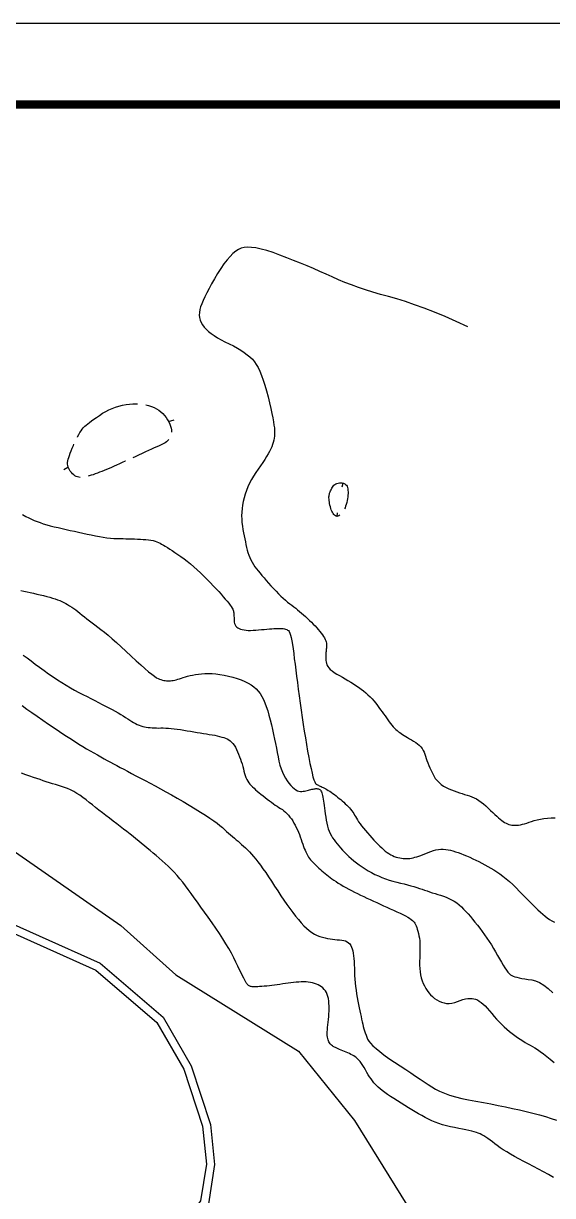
# Model space of a CAD drawing. Header units: millimetres. Extents: x 2456 to 5353, y 685 to 1986.
# Drawn here: x 4546.4 to 4611.8, y 1147.7 to 1292.3 of the extents above; entities that cross this region are included whole.
import ezdxf

# ---------------------------------------------------------------- set-up
doc = ezdxf.new("R2010")
doc.units = ezdxf.units.MM
doc.linetypes.add('X11', pattern=[6, 5, -1])
doc.layers.add('0-剖面粗线TS', color=7, linetype='Continuous', lineweight=30)
for name, color, linetype in [('0-外框', 6, 'Continuous'), ('DSX', 8, 'Continuous'), ('图框', 7, 'Continuous')]:
    doc.layers.add(name, color=color, linetype=linetype)

msp = doc.modelspace()

# ---------------------------------------------------------------- linework, layer by layer
at = {"layer": '0-剖面粗线TS', "color": 252, "linetype": 'Continuous', "true_color": 0x939598, "flags": 128}
msp.add_lwpolyline([(4544.9418, 1190.4443), (4558.4885, 1181.0141), (4565.2595, 1174.9387), (4580.4051, 1165.5063), (4587.3366, 1156.9466), (4593.7657, 1146.5506), (4595.7148, 1138.0821), (4595.2765, 1131.1), (4590.9892, 1129.2538), (4581.9993, 1129.8289), (4574.1122, 1131.0053), (4568.1523, 1129.0735), (4562.4261, 1124.588), (4561.273, 1112.3393), (4563.8922, 1100.3205), (4574.9157, 1086.1141), (4586.7898, 1080.2545), (4601.7401, 1073.7544)], dxfattribs=at)
at = {"layer": '0-剖面粗线TS', "color": 252, "linetype": 'Continuous', "true_color": 0x939598, "elevation": -0.12, "flags": 128}
for points in [[(4540.8265, 1183.1177), (4555.9254, 1176.378), (4563.696, 1169.7023), (4567.1624, 1163.713), (4569.5303, 1156.4775), (4570.0529, 1151.5386), (4569.2751, 1146.6593), (4565.5756, 1141.6866), (4558.0346, 1136.4735), (4555.1108, 1133.6851), (4553.8587, 1131.4882), (4552.8312, 1127.711), (4552.7572, 1124.9709), (4554.0513, 1112.9057), (4559.44, 1096.3661), (4563.5898, 1089.4342), (4567.726, 1085.8338), (4579.1897, 1078.7514), (4586.0837, 1074.3754), (4591.6066, 1072.3125), (4600.0366, 1069.8842)], [(4540.4189, 1182.2045), (4555.3845, 1175.5244), (4562.9156, 1169.0545), (4566.2445, 1163.3026), (4568.547, 1156.2671), (4569.0445, 1151.5652), (4568.3262, 1147.0592), (4564.8715, 1142.4155), (4557.466, 1137.296)]]:
    msp.add_lwpolyline(points, dxfattribs=at)
at = {"layer": '0-外框', "color": 0}
msp.add_lwpolyline([(5302.1389, 698.3151), (5302.1389, 1292.3151), (4461.1389, 1292.3151), (4461.1389, 698.3151)], close=True, dxfattribs=at)
at = {"layer": 'DSX', "linetype": 'X11'}
msp.add_lwpolyline([(4601.2957, 1254.9017), (4599.8667, 1255.5459), (4598.4964, 1256.1387), (4597.1848, 1256.68), (4595.932, 1257.1699), (4594.7379, 1257.6085), (4593.6026, 1257.9956), (4592.526, 1258.3312), (4591.5081, 1258.6155), (4590.5347, 1258.8795), (4589.5916, 1259.1545), (4588.6786, 1259.4403), (4587.7958, 1259.7372), (4586.9432, 1260.0449), (4586.1208, 1260.3636), (4585.3286, 1260.6933), (4584.5667, 1261.0338), (4583.812, 1261.3789), (4583.0418, 1261.7218), (4582.256, 1262.0627), (4581.4547, 1262.4016), (4580.6379, 1262.7384), (4579.8055, 1263.0731), (4578.9576, 1263.4058), (4578.0941, 1263.7364), (4577.2572, 1264.0381), (4576.4889, 1264.2841), (4575.7894, 1264.4743), (4575.1585, 1264.6088), (4574.5963, 1264.6874), (4574.1028, 1264.7104), (4573.678, 1264.6775), (4573.3219, 1264.5889), (4572.9949, 1264.438), (4572.6576, 1264.2183), (4572.3099, 1263.9297), (4571.9518, 1263.5722), (4571.5833, 1263.1459), (4571.2045, 1262.6507), (4570.8153, 1262.0867), (4570.4157, 1261.4538), (4570.0288, 1260.806), (4569.6776, 1260.1971), (4569.3621, 1259.627), (4569.0822, 1259.0959), (4568.838, 1258.6038), (4568.6295, 1258.1505), (4568.4567, 1257.7362), (4568.3196, 1257.3607), (4568.2221, 1257.0101), (4568.1681, 1256.6702), (4568.1578, 1256.3409), (4568.1909, 1256.0223), (4568.2676, 1255.7144), (4568.3879, 1255.4172), (4568.5518, 1255.1307), (4568.7591, 1254.8548), (4569.0079, 1254.5856), (4569.296, 1254.319), (4569.6234, 1254.055), (4569.9901, 1253.7937), (4570.396, 1253.5349), (4570.8413, 1253.2788), (4571.3258, 1253.0252), (4571.8496, 1252.7743), (4572.3738, 1252.5215), (4572.8593, 1252.2625), (4573.3062, 1251.9971), (4573.7145, 1251.7254), (4574.0842, 1251.4475), (4574.4153, 1251.1632), (4574.7078, 1250.8727), (4574.9617, 1250.5758), (4575.1932, 1250.2456), (4575.4186, 1249.8548), (4575.6378, 1249.4035), (4575.851, 1248.8916), (4576.058, 1248.3192), (4576.2589, 1247.6864), (4576.4537, 1246.9929), (4576.6423, 1246.239), (4576.8174, 1245.4886), (4576.9714, 1244.806), (4577.1044, 1244.1912), (4577.2163, 1243.644), (4577.3071, 1243.1646), (4577.3769, 1242.753), (4577.4256, 1242.4091), (4577.4533, 1242.1329), (4577.4627, 1241.889), (4577.4567, 1241.6419), (4577.4351, 1241.3916), (4577.3981, 1241.1382), (4577.3456, 1240.8815), (4577.2776, 1240.6217), (4577.1942, 1240.3587), (4577.0953, 1240.0925), (4576.9758, 1239.8149), (4576.8307, 1239.5178), (4576.6599, 1239.201), (4576.4634, 1238.8646), (4576.2413, 1238.5086), (4575.9936, 1238.133), (4575.7202, 1237.7378), (4575.4211, 1237.323), (4575.1211, 1236.8965), (4574.845, 1236.466), (4574.5927, 1236.0316), (4574.3642, 1235.5933), (4574.1596, 1235.151), (4573.9788, 1234.7049), (4573.8218, 1234.2548), (4573.6887, 1233.8008), (4573.5795, 1233.3471), (4573.494, 1232.898), (4573.4325, 1232.4534), (4573.3947, 1232.0134), (4573.3809, 1231.578), (4573.3908, 1231.1472), (4573.4246, 1230.7209), (4573.4823, 1230.2993), (4573.5524, 1229.886), (4573.6238, 1229.4852), (4573.6963, 1229.0968), (4573.77, 1228.7208), (4573.8449, 1228.3572), (4573.921, 1228.0059), (4573.9983, 1227.6671), (4574.0767, 1227.3407), (4574.1636, 1227.0243), (4574.2663, 1226.7156), (4574.3848, 1226.4146), (4574.5191, 1226.1213), (4574.6692, 1225.8357), (4574.835, 1225.5577), (4575.0167, 1225.2875), (4575.2141, 1225.0249), (4575.4266, 1224.7607), (4575.6535, 1224.4855), (4575.8948, 1224.1994), (4576.1504, 1223.9022), (4576.4204, 1223.5941), (4576.7048, 1223.275), (4577.0036, 1222.9449), (4577.3167, 1222.6039), (4577.6322, 1222.2682), (4577.938, 1221.9542), (4578.2341, 1221.662), (4578.5204, 1221.3916), (4578.7971, 1221.1428), (4579.0641, 1220.9159), (4579.3214, 1220.7106), (4579.569, 1220.5271), (4579.8121, 1220.3506), (4580.0559, 1220.1663), (4580.3005, 1219.9743), (4580.5458, 1219.7745), (4580.7918, 1219.5669), (4581.0386, 1219.3516), (4581.2861, 1219.1285), (4581.5344, 1218.8977), (4581.778, 1218.664), (4582.0116, 1218.4325), (4582.2351, 1218.2031), (4582.4487, 1217.9758), (4582.6522, 1217.7506), (4582.8456, 1217.5276), (4583.0291, 1217.3068), (4583.2025, 1217.088), (4583.3604, 1216.8766), (4583.497, 1216.6778), (4583.6124, 1216.4916), (4583.7067, 1216.3179), (4583.7798, 1216.1568), (4583.8317, 1216.0082), (4583.8624, 1215.8723), (4583.872, 1215.7488), (4583.8697, 1215.6297), (4583.865, 1215.5065), (4583.858, 1215.3792), (4583.8485, 1215.2478), (4583.8367, 1215.1124), (4583.8224, 1214.9728), (4583.8058, 1214.8293), (4583.7868, 1214.6816), (4583.7702, 1214.5299), (4583.7609, 1214.3742), (4583.7589, 1214.2144), (4583.7641, 1214.0506), (4583.7767, 1213.8828), (4583.7966, 1213.7109), (4583.8237, 1213.535), (4583.8581, 1213.3551), (4583.9165, 1213.1724), (4584.0153, 1212.9884), (4584.1547, 1212.8029), (4584.3345, 1212.6161), (4584.5548, 1212.4278), (4584.8157, 1212.2381), (4585.117, 1212.047), (4585.4589, 1211.8545), (4585.8174, 1211.6593), (4586.1685, 1211.4601), (4586.5124, 1211.257), (4586.849, 1211.05), (4587.1783, 1210.839), (4587.5003, 1210.624), (4587.815, 1210.4051), (4588.1224, 1210.1822), (4588.4197, 1209.9542), (4588.7043, 1209.7197), (4588.9761, 1209.4787), (4589.235, 1209.2314), (4589.4812, 1208.9776), (4589.7146, 1208.7174), (4589.9352, 1208.4508), (4590.1429, 1208.1777), (4590.3419, 1207.9044), (4590.5362, 1207.637), (4590.7256, 1207.3755), (4590.9103, 1207.12), (4591.0902, 1206.8705), (4591.2654, 1206.6268), (4591.4358, 1206.3892), (4591.6014, 1206.1574), (4591.7645, 1205.9362), (4591.9273, 1205.73), (4592.0898, 1205.5389), (4592.2521, 1205.3629), (4592.4141, 1205.202), (4592.5758, 1205.0562), (4592.7372, 1204.9255), (4592.8984, 1204.8098), (4593.0662, 1204.6988), (4593.2474, 1204.5821), (4593.4421, 1204.4597), (4593.6504, 1204.3315), (4593.8721, 1204.1976), (4594.1072, 1204.0579), (4594.3559, 1203.9126), (4594.618, 1203.7614), (4594.8748, 1203.6016), (4595.1073, 1203.4299), (4595.3157, 1203.2464), (4595.4998, 1203.0511), (4595.6597, 1202.844), (4595.7953, 1202.6251), (4595.9068, 1202.3944), (4595.994, 1202.1519), (4596.0743, 1201.8978), (4596.1651, 1201.6324), (4596.2662, 1201.3556), (4596.3777, 1201.0674), (4596.4996, 1200.7678), (4596.6319, 1200.4569), (4596.7746, 1200.1346), (4596.9277, 1199.801), (4597.0978, 1199.4743), (4597.2916, 1199.1731), (4597.5092, 1198.8972), (4597.7504, 1198.6468), (4598.0154, 1198.4217), (4598.304, 1198.222), (4598.6163, 1198.0477), (4598.9524, 1197.8988), (4599.2967, 1197.7657), (4599.634, 1197.6386), (4599.9641, 1197.5177), (4600.2872, 1197.403), (4600.6032, 1197.2943), (4600.912, 1197.1918), (4601.2138, 1197.0954), (4601.5085, 1197.0051), (4601.7996, 1196.9051), (4602.0907, 1196.7793), (4602.3817, 1196.6279), (4602.6728, 1196.4508), (4602.9638, 1196.248), (4603.2548, 1196.0196), (4603.5458, 1195.7654), (4603.8368, 1195.4856), (4604.1203, 1195.2039), (4604.3887, 1194.9441), (4604.6421, 1194.7061), (4604.8804, 1194.4901), (4605.1038, 1194.2959), (4605.3121, 1194.1237), (4605.5053, 1193.9733), (4605.6836, 1193.8449), (4605.8558, 1193.7347), (4606.0308, 1193.6394), (4606.2088, 1193.5587), (4606.3897, 1193.4929), (4606.5735, 1193.4418), (4606.7602, 1193.4055), (4606.9498, 1193.3839), (4607.1423, 1193.3771), (4607.3438, 1193.3852), (4607.5607, 1193.4085), (4607.7928, 1193.4468), (4608.0402, 1193.5002), (4608.3029, 1193.5687), (4608.5808, 1193.6523), (4608.874, 1193.751), (4609.1825, 1193.8648), (4609.5133, 1193.9779), (4609.8731, 1194.0747), (4610.2622, 1194.155), (4610.6804, 1194.219), (4611.1277, 1194.2666), (4611.6042, 1194.2978), (4612.1099, 1194.3127)], dxfattribs=at)
at = {"layer": 'DSX', "linetype": 'X11', "flags": 128}
for points in [[(4555.8399, 1243.9618), (4556.2215, 1244.2109), (4556.6108, 1244.4362), (4557.008, 1244.6376), (4557.4129, 1244.8152), (4557.8256, 1244.9689), (4558.2461, 1245.0988), (4558.6743, 1245.2049), (4559.1104, 1245.2871), (4559.5443, 1245.3451), (4559.9659, 1245.3784), (4560.3754, 1245.3871), (4560.7727, 1245.3712), (4561.1578, 1245.3306), (4561.5307, 1245.2655), (4561.8915, 1245.1757), (4562.24, 1245.0612), (4562.571, 1244.9248), (4562.879, 1244.7689), (4563.1641, 1244.5937), (4563.4262, 1244.3991), (4563.6653, 1244.1851), (4563.8816, 1243.9518), (4564.0748, 1243.699), (4564.2451, 1243.4269), (4564.3911, 1243.1506), (4564.5112, 1242.8855), (4564.6056, 1242.6316), (4564.6742, 1242.3888), (4564.717, 1242.1572), (4564.734, 1241.9368), (4564.7252, 1241.7275), (4564.6906, 1241.5293), (4564.63, 1241.3419), (4564.5429, 1241.1649), (4564.4294, 1240.9982), (4564.2895, 1240.8418), (4564.1231, 1240.6957), (4563.9304, 1240.56), (4563.7112, 1240.4346), (4563.4657, 1240.3196), (4563.1954, 1240.2038), (4562.902, 1240.0762), (4562.5857, 1239.9367), (4562.2464, 1239.7853), (4561.884, 1239.6222), (4561.4986, 1239.4472), (4561.0901, 1239.2603), (4560.6587, 1239.0616), (4560.2238, 1238.8609), (4559.8049, 1238.6681), (4559.4021, 1238.483), (4559.0153, 1238.3058), (4558.6447, 1238.1364), (4558.29, 1237.9748), (4557.9515, 1237.8211), (4557.629, 1237.6751), (4557.3176, 1237.5361), (4557.0123, 1237.403), (4556.7132, 1237.2758), (4556.4203, 1237.1546), (4556.1334, 1237.0393), (4555.8527, 1236.93), (4555.5782, 1236.8266), (4555.3098, 1236.7292), (4555.0509, 1236.6398), (4554.8048, 1236.5607), (4554.5715, 1236.4918), (4554.351, 1236.4332), (4554.1433, 1236.3849), (4553.9485, 1236.3468), (4553.7665, 1236.3189), (4553.5973, 1236.3013), (4553.4356, 1236.2997), (4553.2763, 1236.32), (4553.1193, 1236.3621), (4552.9646, 1236.4261), (4552.8123, 1236.5119), (4552.6623, 1236.6195), (4552.5146, 1236.749), (4552.3692, 1236.9004), (4552.2362, 1237.0647), (4552.1255, 1237.233), (4552.0372, 1237.4055), (4551.9712, 1237.5821), (4551.9275, 1237.7627), (4551.9062, 1237.9475), (4551.9072, 1238.1363), (4551.9306, 1238.3292), (4551.9742, 1238.5356), (4552.0359, 1238.7647), (4552.1158, 1239.0166), (4552.2138, 1239.2914), (4552.3299, 1239.5889), (4552.4642, 1239.9092), (4552.6165, 1240.2523), (4552.787, 1240.6182), (4552.9618, 1240.9781), (4553.127, 1241.3032), (4553.2827, 1241.5934), (4553.4287, 1241.8489), (4553.5652, 1242.0695), (4553.6921, 1242.2553), (4553.8095, 1242.4064), (4553.9173, 1242.5225), (4554.0375, 1242.6315), (4554.1919, 1242.7607), (4554.3808, 1242.9102), (4554.6039, 1243.0799), (4554.8614, 1243.27), (4555.1533, 1243.4803), (4555.4794, 1243.7109)], [(4584.6004, 1235.1101), (4584.6761, 1235.2291), (4584.767, 1235.3325), (4584.8731, 1235.4204), (4584.9943, 1235.4927), (4585.1307, 1235.5495), (4585.2823, 1235.5908), (4585.4491, 1235.6165), (4585.631, 1235.6268), (4585.8103, 1235.6175), (4585.9691, 1235.5847), (4586.1076, 1235.5285), (4586.2256, 1235.4488), (4586.3231, 1235.3457), (4586.4003, 1235.2191), (4586.457, 1235.069), (4586.4932, 1234.8954), (4586.514, 1234.7069), (4586.5241, 1234.512), (4586.5236, 1234.3107), (4586.5124, 1234.1029), (4586.4906, 1233.8888), (4586.4582, 1233.6682), (4586.4151, 1233.4412), (4586.3614, 1233.2077), (4586.2983, 1232.9779), (4586.2271, 1232.7616), (4586.1477, 1232.5589), (4586.0602, 1232.3698), (4585.9646, 1232.1942), (4585.8609, 1232.0323), (4585.749, 1231.8839), (4585.629, 1231.7491), (4585.5069, 1231.6368), (4585.3889, 1231.5561), (4585.2749, 1231.5068), (4585.165, 1231.4891), (4585.0592, 1231.5028), (4584.9574, 1231.5481), (4584.8597, 1231.6248), (4584.766, 1231.7331), (4584.6777, 1231.8624), (4584.5963, 1232.0025), (4584.5217, 1232.1532), (4584.4539, 1232.3147), (4584.3929, 1232.4868), (4584.3388, 1232.6697), (4584.2914, 1232.8632), (4584.2509, 1233.0674), (4584.2179, 1233.2694), (4584.193, 1233.456), (4584.1763, 1233.6273), (4584.1678, 1233.7834), (4584.1674, 1233.9241), (4584.1752, 1234.0495), (4584.1911, 1234.1597), (4584.2151, 1234.2545), (4584.2458, 1234.3442), (4584.2815, 1234.4388), (4584.3221, 1234.5383), (4584.3678, 1234.6428), (4584.4184, 1234.7522), (4584.4741, 1234.8666), (4584.5347, 1234.9859)]]:
    msp.add_lwpolyline(points, close=True, dxfattribs=at)
for points, elevation in [([(4564.3647, 1243.1971), (4565.074, 1243.4233)], 88), ([(4551.9448, 1237.5259), (4551.4216, 1237.2202)], 88), ([(4585.8635, 1235.567), (4585.7642, 1235.0804)], 87), ([(4585.1716, 1231.4839), (4585.2114, 1231.9443)], 87)]:
    msp.add_lwpolyline(points, dxfattribs=dict(at, elevation=elevation))
at = {"layer": 'DSX', "color": 252, "linetype": 'X11', "true_color": 0x939598}
for points in [[(4546.3381, 1231.736), (4546.7369, 1231.5001), (4547.1046, 1231.3007), (4547.441, 1231.1379), (4547.7731, 1230.9953), (4548.1275, 1230.8565), (4548.5042, 1230.7216), (4548.9033, 1230.5906), (4549.3248, 1230.4635), (4549.7687, 1230.3402), (4550.2349, 1230.2209), (4550.7235, 1230.1054), (4551.2248, 1229.9918), (4551.7292, 1229.8784), (4552.2368, 1229.765), (4552.7475, 1229.6517), (4553.2614, 1229.5385), (4553.7783, 1229.4254), (4554.2985, 1229.3123), (4554.8217, 1229.1993), (4555.3365, 1229.0934), (4555.8313, 1229.0016), (4556.3062, 1228.924), (4556.761, 1228.8604), (4557.1959, 1228.811), (4557.6107, 1228.7756), (4558.0056, 1228.7544), (4558.3805, 1228.7473), (4558.7444, 1228.7459), (4559.1063, 1228.7419), (4559.4662, 1228.7352), (4559.8241, 1228.7259), (4560.18, 1228.714), (4560.5339, 1228.6995), (4560.8858, 1228.6823), (4561.2356, 1228.6625), (4561.5735, 1228.6366), (4561.8894, 1228.6013), (4562.1832, 1228.5564), (4562.4551, 1228.5019), (4562.705, 1228.438), (4562.9329, 1228.3646), (4563.1388, 1228.2816), (4563.3227, 1228.1892), (4563.5082, 1228.0825), (4563.719, 1227.9571), (4563.9552, 1227.8128), (4564.2166, 1227.6496), (4564.5034, 1227.4677), (4564.8154, 1227.2669), (4565.1527, 1227.0472), (4565.5154, 1226.8088), (4565.8938, 1226.5497), (4566.2784, 1226.2683), (4566.6693, 1225.9646), (4567.0665, 1225.6385), (4567.4699, 1225.2901), (4567.8795, 1224.9193), (4568.2954, 1224.5262), (4568.7175, 1224.1108), (4569.131, 1223.6934), (4569.5211, 1223.2943), (4569.8877, 1222.9135), (4570.2308, 1222.5511), (4570.5505, 1222.2071), (4570.8467, 1221.8814), (4571.1194, 1221.574), (4571.3687, 1221.285), (4571.5923, 1221.017), (4571.7881, 1220.7728), (4571.9561, 1220.5523), (4572.0963, 1220.3556), (4572.2086, 1220.1826), (4572.2932, 1220.0333), (4572.3499, 1219.9078), (4572.3788, 1219.806), (4572.3932, 1219.7091), (4572.4063, 1219.598), (4572.4181, 1219.4729), (4572.4286, 1219.3337), (4572.4378, 1219.1804), (4572.4457, 1219.0129), (4572.4524, 1218.8314), (4572.4577, 1218.6358), (4572.4743, 1218.442), (4572.5147, 1218.2659), (4572.5788, 1218.1074), (4572.6667, 1217.9666), (4572.7784, 1217.8434), (4572.9138, 1217.738), (4573.073, 1217.6501), (4573.256, 1217.58), (4573.4614, 1217.5249), (4573.6877, 1217.4822), (4573.935, 1217.452), (4574.2033, 1217.4343), (4574.4925, 1217.4289), (4574.8027, 1217.4361), (4575.134, 1217.4556), (4575.4861, 1217.4876), (4575.8408, 1217.524), (4576.1793, 1217.5566), (4576.5018, 1217.5854), (4576.8082, 1217.6105), (4577.0986, 1217.6319), (4577.3729, 1217.6495), (4577.6311, 1217.6633), (4577.8733, 1217.6734), (4578.0982, 1217.6762), (4578.3048, 1217.6684), (4578.493, 1217.6497), (4578.6628, 1217.6204), (4578.8143, 1217.5803), (4578.9474, 1217.5295), (4579.0621, 1217.4679), (4579.1584, 1217.3956), (4579.2449, 1217.2836), (4579.33, 1217.1028), (4579.4136, 1216.8533), (4579.4959, 1216.535), (4579.5767, 1216.148), (4579.6561, 1215.6923), (4579.7342, 1215.1678), (4579.8108, 1214.5745), (4579.8896, 1213.9299), (4579.9743, 1213.2512), (4580.0647, 1212.5386), (4580.161, 1211.792), (4580.263, 1211.0114), (4580.3709, 1210.1968), (4580.4846, 1209.3482), (4580.6041, 1208.4656), (4580.728, 1207.5735), (4580.8546, 1206.6962), (4580.9842, 1205.8339), (4581.1166, 1204.9865), (4581.2519, 1204.154), (4581.39, 1203.3364), (4581.5309, 1202.5337), (4581.6748, 1201.7459), (4581.8161, 1201.0117), (4581.9495, 1200.3698), (4582.0749, 1199.8201), (4582.1925, 1199.3627), (4582.3021, 1198.9976), (4582.4039, 1198.7248), (4582.4977, 1198.5442), (4582.5836, 1198.4559), (4582.6691, 1198.4124), (4582.7617, 1198.3663), (4582.8614, 1198.3176), (4582.9682, 1198.2663), (4583.0821, 1198.2123), (4583.2031, 1198.1558), (4583.3312, 1198.0966), (4583.4665, 1198.0348), (4583.6093, 1197.9661), (4583.7604, 1197.8863), (4583.9196, 1197.7952), (4584.087, 1197.693), (4584.2626, 1197.5796), (4584.4464, 1197.455), (4584.6384, 1197.3192), (4584.8385, 1197.1722), (4585.0409, 1197.0185), (4585.2396, 1196.8625), (4585.4345, 1196.7041), (4585.6257, 1196.5434), (4585.8131, 1196.3803), (4585.9969, 1196.2149), (4586.1769, 1196.0472), (4586.3531, 1195.8771), (4586.5227, 1195.705), (4586.6826, 1195.531), (4586.8328, 1195.3553), (4586.9733, 1195.1777), (4587.1041, 1194.9983), (4587.2252, 1194.8171), (4587.3367, 1194.634), (4587.4384, 1194.4492), (4587.5465, 1194.2553), (4587.6766, 1194.0451), (4587.829, 1193.8186), (4588.0035, 1193.5757), (4588.2001, 1193.3166), (4588.419, 1193.0412), (4588.66, 1192.7494), (4588.9231, 1192.4414), (4589.194, 1192.1327), (4589.458, 1191.8389), (4589.7152, 1191.5602), (4589.9656, 1191.2964), (4590.2092, 1191.0476), (4590.446, 1190.8137), (4590.6759, 1190.5949), (4590.8991, 1190.391), (4591.1192, 1190.2036), (4591.3403, 1190.0344), (4591.5622, 1189.8832), (4591.7849, 1189.7501), (4592.0086, 1189.6352), (4592.2331, 1189.5383), (4592.4585, 1189.4595), (4592.6847, 1189.3988), (4592.9093, 1189.3526), (4593.1295, 1189.3172), (4593.3455, 1189.2928), (4593.5572, 1189.2792), (4593.7647, 1189.2765), (4593.9678, 1189.2846), (4594.1667, 1189.3036), (4594.3614, 1189.3335), (4594.5619, 1189.3754), (4594.7787, 1189.4304), (4595.0118, 1189.4984), (4595.261, 1189.5795), (4595.5265, 1189.6737), (4595.8082, 1189.7809), (4596.1061, 1189.9013), (4596.4203, 1190.0347), (4596.7404, 1190.1623), (4597.0564, 1190.2652), (4597.3682, 1190.3433), (4597.6757, 1190.3968), (4597.9791, 1190.4255), (4598.2783, 1190.4294), (4598.5732, 1190.4087), (4598.864, 1190.3632), (4599.1583, 1190.2982), (4599.464, 1190.2186), (4599.7809, 1190.1246), (4600.1092, 1190.0161), (4600.4488, 1189.893), (4600.7998, 1189.7556), (4601.162, 1189.6036), (4601.5356, 1189.4371), (4601.9139, 1189.2609), (4602.2905, 1189.0796), (4602.6653, 1188.8933), (4603.0384, 1188.702), (4603.4097, 1188.5056), (4603.7793, 1188.3042), (4604.1471, 1188.0977), (4604.5132, 1187.8862), (4604.8826, 1187.6572), (4605.2604, 1187.3981), (4605.6466, 1187.1089), (4606.0413, 1186.7898), (4606.4443, 1186.4406), (4606.8558, 1186.0613), (4607.2756, 1185.652), (4607.7039, 1185.2127), (4608.1269, 1184.7712), (4608.5308, 1184.3554), (4608.9157, 1183.9652), (4609.2816, 1183.6008), (4609.6285, 1183.262), (4609.9563, 1182.9489), (4610.2651, 1182.6614), (4610.5549, 1182.3997), (4610.8365, 1182.1615), (4611.1208, 1181.9446), (4611.4077, 1181.7492), (4611.6972, 1181.5751), (4611.9895, 1181.4224)], [(4546.1187, 1222.3338), (4546.5012, 1222.2576), (4546.8911, 1222.1773), (4547.2883, 1222.093), (4547.6928, 1222.0045), (4548.1046, 1221.912), (4548.5238, 1221.8153), (4548.9352, 1221.7162), (4549.324, 1221.6161), (4549.6899, 1221.5152), (4550.0332, 1221.4133), (4550.3536, 1221.3106), (4550.6514, 1221.2069), (4550.9264, 1221.1023), (4551.1787, 1220.9969), (4551.4203, 1220.8847), (4551.6636, 1220.76), (4551.9085, 1220.6227), (4552.1549, 1220.473), (4552.403, 1220.3106), (4552.6526, 1220.1358), (4552.9038, 1219.9484), (4553.1566, 1219.7484), (4553.4172, 1219.5381), (4553.692, 1219.3195), (4553.9808, 1219.0925), (4554.2838, 1218.8573), (4554.6008, 1218.6138), (4554.932, 1218.3621), (4555.2772, 1218.102), (4555.6366, 1217.8336), (4556.0214, 1217.5394), (4556.443, 1217.2017), (4556.9014, 1216.8207), (4557.3967, 1216.3961), (4557.9287, 1215.9282), (4558.4975, 1215.4168), (4559.1032, 1214.862), (4559.7456, 1214.2638), (4560.376, 1213.6779), (4560.9456, 1213.1601), (4561.4543, 1212.7103), (4561.9021, 1212.3287), (4562.2891, 1212.0151), (4562.6152, 1211.7696), (4562.8805, 1211.5922), (4563.0849, 1211.4828), (4563.258, 1211.4125), (4563.4295, 1211.352), (4563.5993, 1211.3015), (4563.7675, 1211.2609), (4563.934, 1211.2303), (4564.0988, 1211.2095), (4564.2619, 1211.1987), (4564.4234, 1211.1978), (4564.5879, 1211.2067), (4564.7598, 1211.2256), (4564.9392, 1211.2543), (4565.1261, 1211.2928), (4565.3206, 1211.3412), (4565.5225, 1211.3995), (4565.7319, 1211.4676), (4565.9489, 1211.5456), (4566.181, 1211.6264), (4566.4358, 1211.703), (4566.7134, 1211.7753), (4567.0138, 1211.8434), (4567.3369, 1211.9073), (4567.6828, 1211.9669), (4568.0515, 1212.0224), (4568.4429, 1212.0736), (4568.8556, 1212.11), (4569.2882, 1212.1212), (4569.7406, 1212.1072), (4570.2129, 1212.068), (4570.705, 1212.0035), (4571.2169, 1211.9138), (4571.7487, 1211.7989), (4572.3004, 1211.6587), (4572.8408, 1211.498), (4573.3389, 1211.3214), (4573.7947, 1211.1291), (4574.2082, 1210.9209), (4574.5794, 1210.6969), (4574.9083, 1210.457), (4575.1949, 1210.2013), (4575.4391, 1209.9298), (4575.6573, 1209.6299), (4575.8658, 1209.2889), (4576.0645, 1208.9069), (4576.2534, 1208.4838), (4576.4326, 1208.0197), (4576.602, 1207.5146), (4576.7616, 1206.9684), (4576.9115, 1206.3812), (4577.0537, 1205.7781), (4577.1901, 1205.1844), (4577.3208, 1204.6), (4577.4457, 1204.025), (4577.5649, 1203.4594), (4577.6785, 1202.9031), (4577.7862, 1202.3561), (4577.8883, 1201.8185), (4577.9957, 1201.3014), (4578.1198, 1200.8161), (4578.2603, 1200.3624), (4578.4174, 1199.9405), (4578.5911, 1199.5502), (4578.7813, 1199.1917), (4578.9881, 1198.8649), (4579.2114, 1198.5697), (4579.4392, 1198.3095), (4579.6593, 1198.0874), (4579.8718, 1197.9033), (4580.0768, 1197.7574), (4580.2741, 1197.6495), (4580.4637, 1197.5797), (4580.6458, 1197.548), (4580.8202, 1197.5544), (4580.9889, 1197.5808), (4581.1536, 1197.6092), (4581.3144, 1197.6395), (4581.4713, 1197.6718), (4581.6242, 1197.706), (4581.7732, 1197.7422), (4581.9183, 1197.7803), (4582.0594, 1197.8204), (4582.1951, 1197.8564), (4582.3237, 1197.8824), (4582.4452, 1197.8984), (4582.5597, 1197.9043), (4582.6672, 1197.9002), (4582.7676, 1197.886), (4582.8609, 1197.8618), (4582.9473, 1197.8276), (4583.027, 1197.7778), (4583.1006, 1197.707), (4583.1682, 1197.615), (4583.2296, 1197.502), (4583.2849, 1197.368), (4583.3342, 1197.2128), (4583.3773, 1197.0366), (4583.4144, 1196.8393), (4583.4495, 1196.6194), (4583.4869, 1196.3752), (4583.5265, 1196.1068), (4583.5685, 1195.8142), (4583.6127, 1195.4973), (4583.6591, 1195.1562), (4583.7078, 1194.7908), (4583.7588, 1194.4012), (4583.8179, 1194.0095), (4583.8909, 1193.6381), (4583.9779, 1193.2869), (4584.0787, 1192.9559), (4584.1935, 1192.6451), (4584.3222, 1192.3546), (4584.4648, 1192.0842), (4584.6214, 1191.8341), (4584.7913, 1191.5922), (4584.9743, 1191.3469), (4585.1702, 1191.098), (4585.3791, 1190.8455), (4585.6009, 1190.5895), (4585.8357, 1190.3299), (4586.0835, 1190.0668), (4586.3442, 1189.8002), (4586.6197, 1189.5336), (4586.912, 1189.2707), (4587.221, 1189.0116), (4587.5467, 1188.7561), (4587.8891, 1188.5043), (4588.2482, 1188.2562), (4588.624, 1188.0118), (4589.0166, 1187.7711), (4589.4222, 1187.5402), (4589.8374, 1187.3249), (4590.2621, 1187.1254), (4590.6964, 1186.9416), (4591.1401, 1186.7735), (4591.5934, 1186.6211), (4592.0563, 1186.4845), (4592.5286, 1186.3636), (4592.995, 1186.251), (4593.4397, 1186.1395), (4593.8628, 1186.0289), (4594.2643, 1185.9192), (4594.6443, 1185.8106), (4595.0026, 1185.7029), (4595.3393, 1185.5962), (4595.6544, 1185.4905), (4595.9619, 1185.385), (4596.2759, 1185.2789), (4596.5962, 1185.1722), (4596.9229, 1185.065), (4597.2561, 1184.9572), (4597.5956, 1184.8489), (4597.9415, 1184.7399), (4598.2939, 1184.6304), (4598.644, 1184.5097), (4598.9833, 1184.367), (4599.3119, 1184.2024), (4599.6297, 1184.0159), (4599.9367, 1183.8074), (4600.2329, 1183.577), (4600.5183, 1183.3247), (4600.7929, 1183.0505), (4601.0642, 1182.7576), (4601.3397, 1182.4494), (4601.6193, 1182.1259), (4601.9031, 1181.7871), (4602.191, 1181.433), (4602.4831, 1181.0636), (4602.7793, 1180.6788), (4603.0797, 1180.2788), (4603.3778, 1179.8692), (4603.6672, 1179.4558), (4603.9478, 1179.0387), (4604.2197, 1178.6177), (4604.4828, 1178.193), (4604.7371, 1177.7644), (4604.9827, 1177.332), (4605.2196, 1176.8959), (4605.4469, 1176.4806), (4605.664, 1176.1107), (4605.8707, 1175.7862), (4606.0672, 1175.5072), (4606.2534, 1175.2736), (4606.4293, 1175.0855), (4606.5949, 1174.9427), (4606.7502, 1174.8455), (4606.9198, 1174.7718), (4607.1283, 1174.7001), (4607.3757, 1174.6302), (4607.6619, 1174.5622), (4607.987, 1174.4961), (4608.351, 1174.4318), (4608.7538, 1174.3695), (4609.1955, 1174.309), (4609.669, 1174.1971), (4610.1671, 1173.9807), (4610.6899, 1173.6596), (4611.2372, 1173.234), (4611.8093, 1172.7038)], [(4546.4207, 1214.3826), (4546.9013, 1214.0232), (4547.399, 1213.6526), (4547.9139, 1213.2708), (4548.4459, 1212.8777), (4548.995, 1212.4735), (4549.5501, 1212.0727), (4550.1001, 1211.69), (4550.6448, 1211.3254), (4551.1844, 1210.9788), (4551.7188, 1210.6503), (4552.248, 1210.3399), (4552.772, 1210.0475), (4553.2909, 1209.7732), (4553.8005, 1209.5112), (4554.2968, 1209.2558), (4554.7797, 1209.0068), (4555.2493, 1208.7644), (4555.7056, 1208.5286), (4556.1485, 1208.2992), (4556.5781, 1208.0764), (4556.9944, 1207.8602), (4557.3932, 1207.6502), (4557.7703, 1207.4465), (4558.1258, 1207.2489), (4558.4596, 1207.0574), (4558.7718, 1206.8722), (4559.0622, 1206.693), (4559.3311, 1206.5201), (4559.5782, 1206.3533), (4559.8134, 1206.1972), (4560.0464, 1206.0563), (4560.277, 1205.9306), (4560.5054, 1205.8201), (4560.7315, 1205.7248), (4560.9553, 1205.6447), (4561.1768, 1205.5798), (4561.3961, 1205.5301), (4561.6184, 1205.4911), (4561.8491, 1205.458), (4562.0883, 1205.4311), (4562.3359, 1205.4101), (4562.592, 1205.3953), (4562.8565, 1205.3864), (4563.1294, 1205.3836), (4563.4107, 1205.3869), (4563.705, 1205.3882), (4564.0168, 1205.3795), (4564.3461, 1205.3609), (4564.6929, 1205.3323), (4565.0571, 1205.2937), (4565.4389, 1205.2451), (4565.8381, 1205.1866), (4566.2548, 1205.1181), (4566.6761, 1205.0457), (4567.0891, 1204.9755), (4567.4937, 1204.9075), (4567.89, 1204.8417), (4568.2779, 1204.7781), (4568.6575, 1204.7167), (4569.0287, 1204.6575), (4569.3916, 1204.6005), (4569.7401, 1204.5427), (4570.0678, 1204.4811), (4570.375, 1204.4158), (4570.6614, 1204.3467), (4570.9272, 1204.2738), (4571.1724, 1204.1972), (4571.3969, 1204.1168), (4571.6008, 1204.0326), (4571.7903, 1203.9326), (4571.9718, 1203.805), (4572.1451, 1203.6496), (4572.3105, 1203.4665), (4572.4677, 1203.2556), (4572.617, 1203.0171), (4572.7581, 1202.7508), (4572.8912, 1202.4568), (4573.0163, 1202.1501), (4573.1334, 1201.8457), (4573.2427, 1201.5436), (4573.344, 1201.2439), (4573.4374, 1200.9465), (4573.5228, 1200.6515), (4573.6003, 1200.3588), (4573.6699, 1200.0684), (4573.7415, 1199.7873), (4573.8247, 1199.5225), (4573.9198, 1199.274), (4574.0266, 1199.0418), (4574.1451, 1198.826), (4574.2755, 1198.6264), (4574.4176, 1198.4431), (4574.5714, 1198.2762), (4574.738, 1198.1142), (4574.9182, 1197.9459), (4575.1121, 1197.7712), (4575.3196, 1197.5902), (4575.5408, 1197.4029), (4575.7756, 1197.2092), (4576.0241, 1197.0092), (4576.2863, 1196.8029), (4576.5516, 1196.5985), (4576.8096, 1196.4043), (4577.0602, 1196.2204), (4577.3035, 1196.0467), (4577.5395, 1195.8832), (4577.7681, 1195.73), (4577.9895, 1195.587), (4578.2035, 1195.4542), (4578.4107, 1195.3184), (4578.6117, 1195.1664), (4578.8065, 1194.9983), (4578.995, 1194.8139), (4579.1774, 1194.6133), (4579.3535, 1194.3965), (4579.5234, 1194.1635), (4579.6871, 1193.9143), (4579.844, 1193.6535), (4579.9935, 1193.3855), (4580.1355, 1193.1104), (4580.2701, 1192.8281), (4580.3973, 1192.5388), (4580.517, 1192.2423), (4580.6293, 1191.9386), (4580.7342, 1191.6279), (4580.8343, 1191.3237), (4580.9319, 1191.0399), (4581.0273, 1190.7763), (4581.1203, 1190.5331), (4581.211, 1190.3102), (4581.2993, 1190.1077), (4581.3853, 1189.9254), (4581.4689, 1189.7635), (4581.5579, 1189.6102), (4581.6598, 1189.4537), (4581.7747, 1189.294), (4581.9026, 1189.1312), (4582.0435, 1188.9653), (4582.1973, 1188.7962), (4582.3642, 1188.6239), (4582.544, 1188.4485), (4582.7312, 1188.2725), (4582.9204, 1188.0986), (4583.1115, 1187.9268), (4583.3045, 1187.757), (4583.4995, 1187.5892), (4583.6963, 1187.4236), (4583.8951, 1187.2599), (4584.0958, 1187.0984), (4584.3061, 1186.9361), (4584.5336, 1186.7702), (4584.7784, 1186.6007), (4585.0405, 1186.4276), (4585.3198, 1186.251), (4585.6164, 1186.0707), (4585.9302, 1185.8869), (4586.2613, 1185.6995), (4586.6052, 1185.5107), (4586.9575, 1185.3223), (4587.3181, 1185.1346), (4587.687, 1184.9475), (4588.0643, 1184.7609), (4588.4499, 1184.5749), (4588.8439, 1184.3895), (4589.2462, 1184.2046), (4589.6533, 1184.0198), (4590.0619, 1183.8345), (4590.4718, 1183.6486), (4590.883, 1183.4622), (4591.2956, 1183.2753), (4591.7096, 1183.0879), (4592.125, 1182.9), (4592.5417, 1182.7115), (4592.9387, 1182.5281), (4593.2949, 1182.3555), (4593.6104, 1182.1935), (4593.885, 1182.0422), (4594.1189, 1181.9017), (4594.312, 1181.7718), (4594.4643, 1181.6527), (4594.5758, 1181.5442), (4594.6655, 1181.4306), (4594.7524, 1181.2958), (4594.8364, 1181.1399), (4594.9175, 1180.9628), (4594.9958, 1180.7647), (4595.0713, 1180.5454), (4595.1439, 1180.305), (4595.2137, 1180.0434), (4595.2759, 1179.7586), (4595.3258, 1179.4484), (4595.3633, 1179.1128), (4595.3886, 1178.7518), (4595.4015, 1178.3655), (4595.4021, 1177.9537), (4595.3904, 1177.5165), (4595.3663, 1177.054), (4595.3467, 1176.5884), (4595.3482, 1176.1421), (4595.3709, 1175.7151), (4595.4147, 1175.3074), (4595.4797, 1174.9191), (4595.5659, 1174.5501), (4595.6732, 1174.2004), (4595.8017, 1173.87), (4595.9496, 1173.5576), (4596.1154, 1173.2617), (4596.2991, 1172.9823), (4596.5006, 1172.7194), (4596.7199, 1172.4732), (4596.9571, 1172.2434), (4597.2122, 1172.0302), (4597.4851, 1171.8335), (4597.7715, 1171.6658), (4598.0672, 1171.5396), (4598.3722, 1171.4549), (4598.6864, 1171.4116), (4599.0099, 1171.4098), (4599.3426, 1171.4494), (4599.6846, 1171.5306), (4600.0359, 1171.6531), (4600.3823, 1171.7827), (4600.7098, 1171.8849), (4601.0182, 1171.9596), (4601.3077, 1172.0068), (4601.5782, 1172.0267), (4601.8297, 1172.019), (4602.0623, 1171.984), (4602.2758, 1171.9215), (4602.4855, 1171.8273), (4602.7065, 1171.6969), (4602.9386, 1171.5304), (4603.1821, 1171.3278), (4603.4367, 1171.0891), (4603.7026, 1170.8143), (4603.9798, 1170.5034), (4604.2681, 1170.1564), (4604.5648, 1169.7984), (4604.8669, 1169.4544), (4605.1743, 1169.1244), (4605.4872, 1168.8085), (4605.8054, 1168.5066), (4606.1289, 1168.2188), (4606.4579, 1167.945), (4606.7922, 1167.6852), (4607.1259, 1167.4391), (4607.4528, 1167.2063), (4607.7729, 1166.9868), (4608.0862, 1166.7806), (4608.3928, 1166.5877), (4608.6926, 1166.4081), (4608.9856, 1166.2417), (4609.2719, 1166.0887), (4609.5692, 1165.9228), (4609.8954, 1165.7179), (4610.2504, 1165.4739), (4610.6344, 1165.1909), (4611.0472, 1164.8689), (4611.4889, 1164.5078), (4611.9594, 1164.1077)], [(4546.28, 1208.1463), (4546.8756, 1207.728), (4547.4993, 1207.2917), (4548.1511, 1206.8373), (4548.831, 1206.365), (4549.539, 1205.8747), (4550.2444, 1205.3901), (4550.9165, 1204.9346), (4551.5552, 1204.5084), (4552.1607, 1204.1114), (4552.7328, 1203.7437), (4553.2716, 1203.4052), (4553.7771, 1203.0959), (4554.2493, 1202.8159), (4554.7, 1202.5546), (4555.1407, 1202.3014), (4555.5717, 1202.0563), (4555.9928, 1201.8194), (4556.404, 1201.5907), (4556.8054, 1201.3701), (4557.197, 1201.1576), (4557.5787, 1200.9533), (4557.9692, 1200.7461), (4558.3873, 1200.5248), (4558.8328, 1200.2895), (4559.3057, 1200.0402), (4559.8062, 1199.7769), (4560.3342, 1199.4995), (4560.8896, 1199.2081), (4561.4726, 1198.9027), (4562.0796, 1198.5818), (4562.7072, 1198.2439), (4563.3556, 1197.8892), (4564.0245, 1197.5175), (4564.7142, 1197.1289), (4565.4245, 1196.7233), (4566.1555, 1196.3009), (4566.9071, 1195.8615), (4567.6378, 1195.4263), (4568.306, 1195.0166), (4568.9118, 1194.6324), (4569.4551, 1194.2736), (4569.9359, 1193.9402), (4570.3543, 1193.6323), (4570.7101, 1193.3498), (4571.0035, 1193.0927), (4571.2631, 1192.8527), (4571.5176, 1192.6211), (4571.7669, 1192.3981), (4572.0111, 1192.1836), (4572.2501, 1191.9776), (4572.4841, 1191.7802), (4572.7129, 1191.5913), (4572.9365, 1191.4108), (4573.16, 1191.2272), (4573.388, 1191.0288), (4573.6207, 1190.8154), (4573.8581, 1190.5872), (4574.1001, 1190.3441), (4574.3467, 1190.0862), (4574.598, 1189.8134), (4574.8539, 1189.5257), (4575.1206, 1189.2104), (4575.4042, 1188.855), (4575.7047, 1188.4595), (4576.0222, 1188.0237), (4576.3565, 1187.5478), (4576.7078, 1187.0317), (4577.076, 1186.4755), (4577.4611, 1185.8791), (4577.8513, 1185.275), (4578.2347, 1184.6958), (4578.6113, 1184.1416), (4578.9812, 1183.6122), (4579.3442, 1183.1078), (4579.7005, 1182.6283), (4580.05, 1182.1737), (4580.3928, 1181.7439), (4580.7311, 1181.3465), (4581.0673, 1180.9887), (4581.4014, 1180.6706), (4581.7335, 1180.3921), (4582.0634, 1180.1533), (4582.3913, 1179.9542), (4582.7171, 1179.7947), (4583.0408, 1179.6749), (4583.3612, 1179.5807), (4583.6769, 1179.498), (4583.988, 1179.4268), (4584.2944, 1179.3673), (4584.5962, 1179.3192), (4584.8933, 1179.2827), (4585.1858, 1179.2578), (4585.4737, 1179.2444), (4585.7466, 1179.2239), (4585.9941, 1179.1779), (4586.2162, 1179.1062), (4586.413, 1179.0089), (4586.5845, 1178.8859), (4586.7306, 1178.7374), (4586.8514, 1178.5632), (4586.9467, 1178.3634), (4587.0246, 1178.1364), (4587.0928, 1177.8805), (4587.1513, 1177.5959), (4587.2, 1177.2824), (4587.2391, 1176.9401), (4587.2685, 1176.569), (4587.2882, 1176.1691), (4587.2982, 1175.7403), (4587.3083, 1175.2964), (4587.3283, 1174.8509), (4587.3583, 1174.4038), (4587.3983, 1173.9551), (4587.4482, 1173.5049), (4587.508, 1173.0531), (4587.5778, 1172.5998), (4587.6575, 1172.1448), (4587.741, 1171.6992), (4587.8222, 1171.2735), (4587.9009, 1170.8679), (4587.9774, 1170.4824), (4588.0514, 1170.1168), (4588.1231, 1169.7714), (4588.1925, 1169.446), (4588.2595, 1169.1406), (4588.3276, 1168.8489), (4588.4005, 1168.5646), (4588.478, 1168.2876), (4588.5602, 1168.0179), (4588.6471, 1167.7556), (4588.7386, 1167.5006), (4588.8349, 1167.253), (4588.9358, 1167.0127), (4589.0781, 1166.761), (4589.2984, 1166.479), (4589.5967, 1166.1668), (4589.973, 1165.8243), (4590.4274, 1165.4516), (4590.9598, 1165.0486), (4591.5701, 1164.6153), (4592.2585, 1164.1518), (4592.9668, 1163.6855), (4593.6368, 1163.2437), (4594.2684, 1162.8266), (4594.8618, 1162.434), (4595.4169, 1162.0661), (4595.9337, 1161.7227), (4596.4122, 1161.404), (4596.8524, 1161.1098), (4597.306, 1160.8354), (4597.825, 1160.5759), (4598.4093, 1160.3311), (4599.0588, 1160.1013), (4599.7737, 1159.8862), (4600.5538, 1159.6861), (4601.3993, 1159.5007), (4602.31, 1159.3302), (4603.2455, 1159.1645), (4604.1652, 1158.9935), (4605.0692, 1158.817), (4605.9575, 1158.6353), (4606.83, 1158.4482), (4607.6867, 1158.2558), (4608.5278, 1158.058), (4609.353, 1157.8549), (4610.1468, 1157.6475), (4610.8932, 1157.4371), (4611.5923, 1157.2236), (4612.2441, 1157.007)], [(4611.8782, 1149.9298), (4611.2556, 1150.2814), (4610.6372, 1150.6247), (4610.0229, 1150.9597), (4609.4126, 1151.2863), (4608.8065, 1151.6046), (4608.2044, 1151.9145), (4607.6236, 1152.2162), (4607.081, 1152.5097), (4606.5767, 1152.795), (4606.1106, 1153.0721), (4605.6829, 1153.3411), (4605.2934, 1153.6018), (4604.9421, 1153.8543), (4604.6292, 1154.0987), (4604.3404, 1154.329), (4604.0619, 1154.5394), (4603.7935, 1154.7299), (4603.5353, 1154.9006), (4603.2873, 1155.0515), (4603.0494, 1155.1824), (4602.8217, 1155.2935), (4602.6042, 1155.3847), (4602.3727, 1155.4667), (4602.1029, 1155.5501), (4601.7949, 1155.635), (4601.4486, 1155.7214), (4601.0642, 1155.8092), (4600.6415, 1155.8985), (4600.1805, 1155.9893), (4599.6813, 1156.0815), (4599.1709, 1156.1823), (4598.6762, 1156.299), (4598.1971, 1156.4315), (4597.7339, 1156.5799), (4597.2863, 1156.7441), (4596.8544, 1156.9241), (4596.4383, 1157.12), (4596.0379, 1157.3317), (4595.641, 1157.5557), (4595.2354, 1157.7885), (4594.8211, 1158.0301), (4594.3982, 1158.2804), (4593.9665, 1158.5395), (4593.5262, 1158.8074), (4593.0771, 1159.084), (4592.6194, 1159.3694), (4592.1751, 1159.6522), (4591.7662, 1159.9207), (4591.3928, 1160.1752), (4591.0548, 1160.4155), (4590.7523, 1160.6417), (4590.4853, 1160.8537), (4590.2537, 1161.0516), (4590.0575, 1161.2354), (4589.88, 1161.4205), (4589.704, 1161.6227), (4589.5297, 1161.8418), (4589.357, 1162.0778), (4589.1859, 1162.3308), (4589.0165, 1162.6008), (4588.8488, 1162.8878), (4588.6826, 1163.1917), (4588.5177, 1163.4906), (4588.3535, 1163.7627), (4588.1901, 1164.0078), (4588.0275, 1164.2261), (4587.8656, 1164.4174), (4587.7045, 1164.5819), (4587.5442, 1164.7195), (4587.3846, 1164.8302), (4587.2219, 1164.9266), (4587.0521, 1165.0212), (4586.8752, 1165.1142), (4586.6912, 1165.2053), (4586.5002, 1165.2948), (4586.302, 1165.3825), (4586.0968, 1165.4685), (4585.8845, 1165.5527), (4585.6754, 1165.6353), (4585.4795, 1165.7162), (4585.2969, 1165.7955), (4585.1276, 1165.8732), (4584.9716, 1165.9492), (4584.8289, 1166.0236), (4584.6995, 1166.0964), (4584.5834, 1166.1675), (4584.4787, 1166.2431), (4584.3835, 1166.3293), (4584.2977, 1166.4261), (4584.2215, 1166.5334), (4584.1547, 1166.6514), (4584.0973, 1166.7799), (4584.0495, 1166.919), (4584.0111, 1167.0686), (4583.9825, 1167.2358), (4583.9641, 1167.4275), (4583.9557, 1167.6437), (4583.9575, 1167.8843), (4583.9694, 1168.1494), (4583.9914, 1168.439), (4584.0235, 1168.753), (4584.0658, 1169.0916), (4584.1082, 1169.4393), (4584.1408, 1169.7807), (4584.1636, 1170.116), (4584.1766, 1170.4451), (4584.1799, 1170.768), (4584.1733, 1171.0847), (4584.1569, 1171.3952), (4584.1308, 1171.6996), (4584.0898, 1171.9905), (4584.0291, 1172.261), (4583.9486, 1172.511), (4583.8483, 1172.7406), (4583.7283, 1172.9496), (4583.5885, 1173.1381), (4583.4289, 1173.3062), (4583.2496, 1173.4538), (4583.0541, 1173.5832), (4582.846, 1173.6968), (4582.6253, 1173.7946), (4582.3921, 1173.8765), (4582.1463, 1173.9426), (4581.8879, 1173.9929), (4581.6169, 1174.0273), (4581.3333, 1174.0459), (4581.0401, 1174.0523), (4580.7401, 1174.0501), (4580.4333, 1174.0393), (4580.1196, 1174.0199), (4579.7992, 1173.9919), (4579.472, 1173.9554), (4579.138, 1173.9102), (4578.7973, 1173.8565), (4578.4551, 1173.8005), (4578.1171, 1173.7484), (4577.7832, 1173.7003), (4577.4534, 1173.6563), (4577.1277, 1173.6162), (4576.806, 1173.5801), (4576.4885, 1173.548), (4576.1752, 1173.5198), (4575.8777, 1173.4962), (4575.608, 1173.4776), (4575.3661, 1173.4641), (4575.152, 1173.4556), (4574.9656, 1173.4521), (4574.807, 1173.4536), (4574.6762, 1173.4602), (4574.5731, 1173.4718), (4574.4853, 1173.4918), (4574.4, 1173.5237), (4574.3174, 1173.5674), (4574.2375, 1173.623), (4574.1601, 1173.6904), (4574.0854, 1173.7696), (4574.0132, 1173.8606), (4573.9438, 1173.9635), (4573.8643, 1174.0984), (4573.7621, 1174.2854), (4573.6374, 1174.5246), (4573.49, 1174.816), (4573.3201, 1175.1595), (4573.1274, 1175.5551), (4572.9122, 1176.003), (4572.6743, 1176.503), (4572.4103, 1177.0392), (4572.1167, 1177.5958), (4571.7933, 1178.1727), (4571.4403, 1178.7699), (4571.0577, 1179.3875), (4570.6454, 1180.0254), (4570.2034, 1180.6837), (4569.7318, 1181.3623), (4569.2548, 1182.0362), (4568.7967, 1182.6801), (4568.3576, 1183.2942), (4567.9374, 1183.8784), (4567.5362, 1184.4328), (4567.154, 1184.9572), (4566.7906, 1185.4518), (4566.4462, 1185.9165), (4566.1083, 1186.3583), (4565.7643, 1186.7842), (4565.4143, 1187.1942), (4565.0582, 1187.5883), (4564.6961, 1187.9666), (4564.328, 1188.3289), (4563.9537, 1188.6754), (4563.5735, 1189.006), (4563.1931, 1189.3259), (4562.8183, 1189.6404), (4562.4493, 1189.9495), (4562.0859, 1190.2531), (4561.7282, 1190.5513), (4561.3762, 1190.8442), (4561.0299, 1191.1316), (4560.6893, 1191.4135), (4560.3442, 1191.6968), (4559.9846, 1191.988), (4559.6104, 1192.2873), (4559.2217, 1192.5945), (4558.8185, 1192.9098), (4558.4007, 1193.233), (4557.9684, 1193.5642), (4557.5215, 1193.9034), (4557.0718, 1194.2444), (4556.631, 1194.5812), (4556.1991, 1194.9136), (4555.7761, 1195.2416), (4555.362, 1195.5654), (4554.9568, 1195.8848), (4554.5606, 1196.1999), (4554.1732, 1196.5107), (4553.7911, 1196.8068), (4553.4106, 1197.0778), (4553.0316, 1197.3236), (4552.6543, 1197.5444), (4552.2785, 1197.7401), (4551.9043, 1197.9107), (4551.5317, 1198.0562), (4551.1607, 1198.1765), (4550.789, 1198.286), (4550.4146, 1198.3989), (4550.0373, 1198.515), (4549.6573, 1198.6345), (4549.2744, 1198.7574), (4548.8887, 1198.8835), (4548.5002, 1199.013), (4548.109, 1199.1458), (4547.6949, 1199.2879), (4547.2383, 1199.445), (4546.739, 1199.6173), (4546.197, 1199.8046)]]:
    msp.add_lwpolyline(points, dxfattribs=at)
at = {"layer": '图框', "color": 0, "const_width": 1}
msp.add_lwpolyline([(4486.1389, 708.3151), (4486.1389, 1282.3151), (5292.1389, 1282.3151), (5292.1389, 708.3151), (4486.1389, 708.3151)], dxfattribs=at)

doc.saveas('drawing.dxf')
